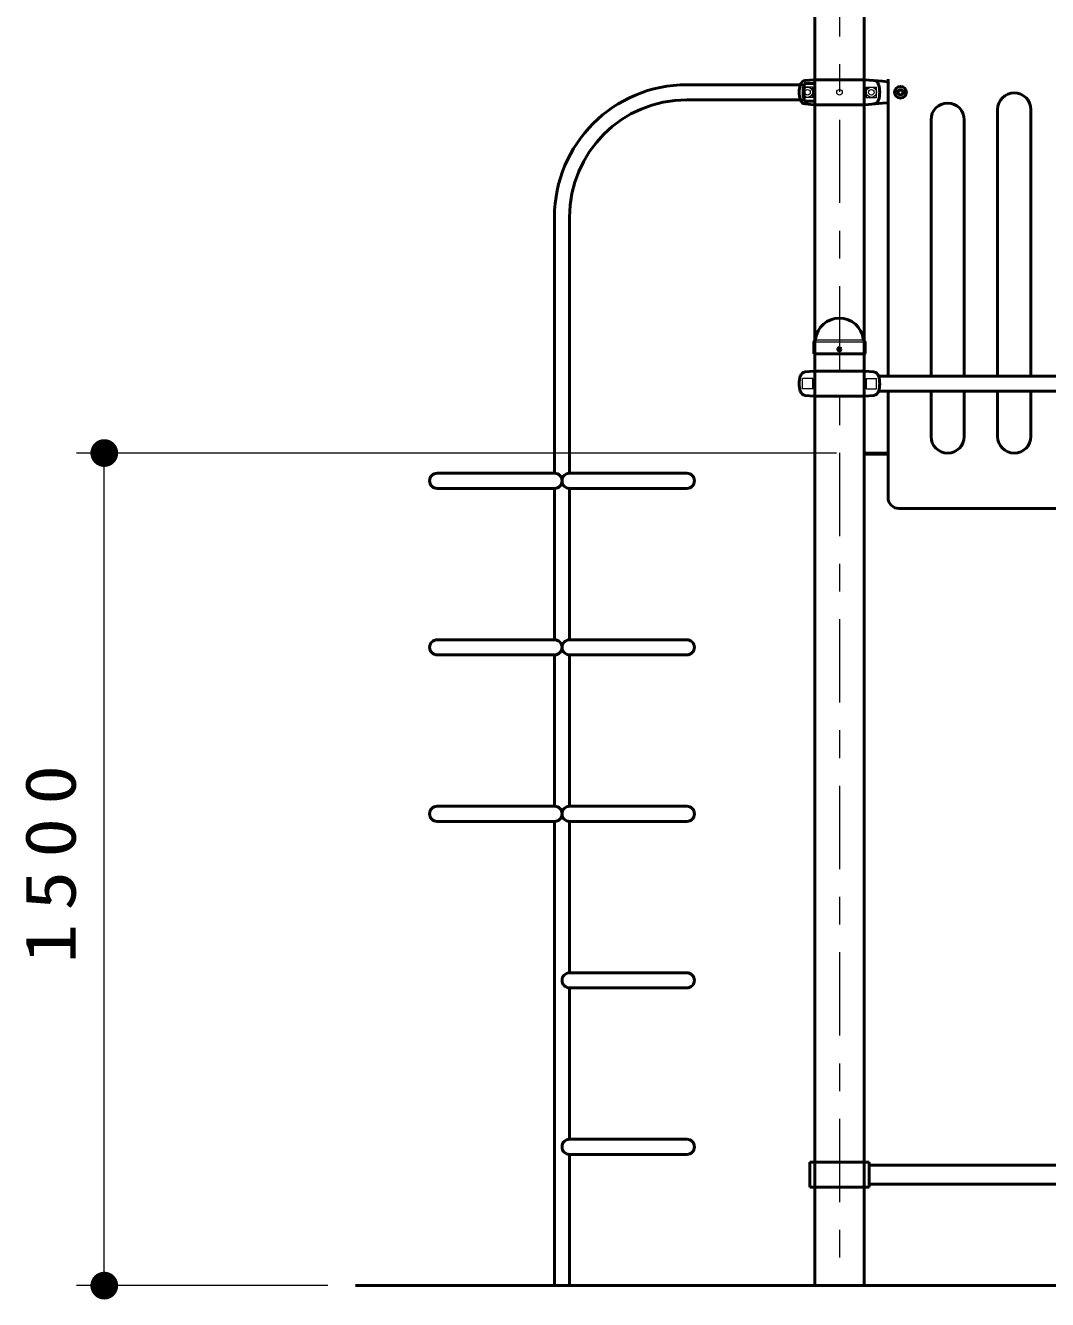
# Model space of a CAD drawing. Units: millimetres on the paper, scale 1:50. Extents: x -385 to 0, y -594 to 267.
# Drawn here: x -160.81 to -123.97, y -129.52 to -83.61 of the extents above; entities that cross this region are included whole.
import ezdxf

# ---------------------------------------------------------------- set-up
doc = ezdxf.new("R2010")
doc.units = ezdxf.units.MM
doc.linetypes.add('USER1', pattern=[4.5, 2.5, -2])
doc.linetypes.add('USER2', pattern=[6, 3, -1, 1, -1])
doc.layers.add('LY_1', color=140, linetype='Continuous', lineweight=50)
doc.styles.add('ＭＳ ゴシック', font='')
doc.styles.get('ＭＳ ゴシック').set_extended_font_data('MS Gothic')

# ---------------------------------------------------------------- blocks, each defined once
blk = doc.blocks.new('filled_dot')
at = {"color": 0, "linetype": 'Continuous', "lineweight": -2, "const_width": 1.25}
blk.add_lwpolyline([(-0.625, 0, 1), (0.625, 0, 1)], format="xyb", close=True, dxfattribs=at)

msp = doc.modelspace()

# ---------------------------------------------------------------- linework, layer by layer
at = {"layer": 'LY_1', "color": 7, "linetype": 'USER2', "lineweight": 13}
msp.add_line((-131.465, -69.011), (-131.465, -129.021), dxfattribs=at)
at = {"layer": 'LY_1'}
for p, q in [((-132.356, -70.721), (-132.356, -99.034)), ((-130.574, -70.721), (-130.574, -99.034)), ((-136.965, -85.749), (-132.737, -85.749)), ((-132.737, -85.701), (-132.356, -85.701)), ((-132.737, -85.701), (-132.356, -85.701)), ((-132.737, -85.701), (-132.737, -86.341)), ((-132.737, -85.701), (-132.737, -86.341)), ((-132.385, -85.571), (-132.7, -85.599)), ((-132.385, -85.571), (-130.544, -85.571)), ((-130.545, -85.571), (-129.915, -85.626)), ((-129.915, -85.626), (-129.715, -85.641)), ((-129.715, -96.249), (-129.715, -85.548)), ((-136.965, -86.293), (-132.737, -86.293)), ((-129.345, -85.975), (-129.265, -85.929)), ((-129.345, -85.975), (-129.345, -86.067)), ((-129.345, -86.067), (-129.265, -86.114)), ((-129.265, -85.929), (-129.185, -85.975)), ((-129.265, -86.114), (-129.185, -86.067)), ((-129.185, -85.975), (-129.185, -86.067)), ((-132.737, -86.341), (-132.356, -86.341)), ((-132.737, -86.341), (-132.356, -86.341)), ((-132.385, -86.471), (-132.7, -86.444)), ((-132.385, -86.471), (-130.544, -86.471)), ((-130.545, -86.471), (-129.915, -86.416)), ((-129.915, -86.416), (-129.715, -86.401)), ((-125.765, -86.644), (-125.765, -96.249)), ((-124.565, -96.249), (-124.565, -86.644)), ((-128.165, -87.011), (-128.165, -96.249)), ((-126.965, -96.249), (-126.965, -87.011)), ((-141.737, -99.749), (-141.737, -90.521)), ((-141.193, -99.749), (-141.193, -90.521)), ((-132.361, -94.977), (-132.339, -94.955)), ((-130.568, -94.977), (-130.59, -94.955)), ((-132.394, -95.431), (-132.385, -95.034)), ((-132.384, -95.441), (-132.394, -95.431)), ((-132.384, -95.441), (-130.545, -95.441)), ((-132.356, -129.021), (-132.356, -95.431)), ((-130.574, -129.021), (-130.574, -95.441)), ((-130.536, -95.431), (-130.545, -95.441)), ((-130.536, -95.431), (-130.544, -95.034)), ((-132.385, -96.071), (-132.7, -96.099)), ((-132.385, -96.071), (-130.544, -96.071)), ((-130.545, -96.071), (-130.229, -96.099)), ((-130.052, -96.249), (-117.877, -96.249)), ((-130.052, -96.793), (-117.877, -96.793)), ((-129.715, -100.621), (-129.715, -96.793)), ((-128.165, -96.793), (-128.165, -98.421)), ((-126.965, -98.421), (-126.965, -96.793)), ((-125.765, -96.793), (-125.765, -98.421)), ((-124.565, -98.421), (-124.565, -96.793)), ((-132.385, -96.971), (-132.7, -96.944)), ((-132.385, -96.971), (-130.544, -96.971)), ((-130.545, -96.971), (-130.229, -96.944)), ((-130.574, -99.021), (-129.715, -99.021)), ((-130.574, -99.067), (-129.715, -99.067)), ((-145.965, -99.749), (-141.737, -99.749)), ((-141.193, -99.749), (-136.965, -99.749)), ((-145.965, -100.293), (-141.737, -100.293)), ((-141.737, -105.749), (-141.737, -100.293)), ((-141.193, -105.749), (-141.193, -100.293)), ((-141.193, -100.293), (-136.965, -100.293)), ((-132.356, -129.021), (-132.356, -100.971)), ((-130.574, -129.021), (-130.574, -100.971)), ((-129.315, -101.021), (-118.615, -101.021)), ((-141.737, -105.749), (-145.965, -105.749)), ((-141.193, -105.749), (-136.965, -105.749)), ((-141.737, -106.293), (-145.965, -106.293)), ((-141.737, -111.749), (-141.737, -106.293)), ((-141.193, -111.749), (-141.193, -106.293)), ((-141.193, -106.293), (-136.965, -106.293)), ((-145.965, -111.749), (-141.737, -111.749)), ((-141.193, -111.749), (-136.965, -111.749)), ((-145.965, -112.293), (-141.737, -112.293)), ((-141.737, -129.021), (-141.737, -112.293)), ((-141.193, -112.293), (-136.965, -112.293)), ((-141.193, -117.749), (-141.193, -112.293)), ((-141.193, -117.749), (-136.965, -117.749)), ((-141.193, -118.293), (-136.965, -118.293)), ((-141.193, -123.749), (-141.193, -118.293)), ((-141.193, -123.749), (-136.965, -123.749)), ((-141.193, -124.293), (-136.965, -124.293)), ((-141.193, -129.021), (-141.193, -124.293)), ((-132.535, -124.571), (-130.395, -124.571)), ((-132.535, -124.571), (-132.535, -125.471)), ((-130.395, -124.571), (-130.395, -125.471)), ((-130.395, -124.681), (-117.535, -124.681)), ((-132.535, -125.471), (-130.395, -125.471)), ((-130.395, -125.361), (-117.535, -125.361))]:
    msp.add_line(p, q, dxfattribs=at)
at = {"layer": 'LY_1', "color": 7, "lineweight": 13}
for p, q in [((-132.43, -85.836), (-132.8, -85.836)), ((-132.8, -86.206), (-132.8, -85.836)), ((-130.5, -85.836), (-130.13, -85.836)), ((-130.13, -86.206), (-130.13, -85.836)), ((-132.43, -86.206), (-132.8, -86.206)), ((-130.5, -86.206), (-130.13, -86.206)), ((-132.358, -95.011), (-130.571, -95.011)), ((-132.322, -94.941), (-130.61, -94.941)), ((-132.8, -96.706), (-132.8, -96.336)), ((-132.43, -96.336), (-132.8, -96.336)), ((-130.5, -96.336), (-130.13, -96.336)), ((-130.13, -96.706), (-130.13, -96.336)), ((-132.43, -96.706), (-132.8, -96.706)), ((-130.5, -96.706), (-130.13, -96.706)), ((-131.574, -99.021), (-158.965, -99.021)), ((-157.965, -129.021), (-157.965, -99.021)), ((-149.907, -129.021), (-158.965, -129.021))]:
    msp.add_line(p, q, dxfattribs=at)
at = {"layer": 'LY_1', "color": 7}
msp.add_line((-148.907, -129.021), (-46.336, -129.021), dxfattribs=at)
at = {"layer": 'LY_1', "color": 7, "lineweight": 13}
for centre, radius in [((-132.615, -86.021), 0.185), ((-130.315, -86.021), 0.185), ((-129.265, -86.021), 0.24), ((-132.615, -86.021), 0.1), ((-131.465, -86.021), 0.1), ((-130.315, -86.021), 0.1), ((-129.265, -86.021), 0.11)]:
    msp.add_circle(centre, radius, dxfattribs=at)
at = {"layer": 'LY_1'}
for centre, radius in [((-129.265, -86.021), 0.21), ((-131.465, -95.281), 0.06)]:
    msp.add_circle(centre, radius, dxfattribs=at)
at = {"layer": 'LY_1', "color": 7, "linetype": 'USER1', "lineweight": 13}
msp.add_circle((-129.265, -86.021), 0.125, dxfattribs=at)
at = {"layer": 'LY_1'}
for centre, radius, start, end in [((-136.965, -90.521), 4.772, 90, 180), ((-131.915, -86.021), 1, 163.8038, 196.1962), ((-132.683, -85.798), 0.2, 95, 163.8038), ((-130.246, -85.798), 0.2, 16.1962, 85), ((-131.015, -86.021), 1, 343.8037, 16.1962), ((-136.965, -90.521), 4.228, 90, 180), ((-132.683, -86.244), 0.2, 196.1962, 265), ((-130.246, -86.244), 0.2, 275, 343.8037), ((-125.165, -86.644), 0.6, 0, 180), ((-127.565, -87.011), 0.6, 0, 180), ((-131.465, -95.021), 0.864, 90, 173.3676), ((-131.465, -95.021), 0.864, 6.6324, 90), ((-132.302, -95.036), 0.084, 135, 178.996), ((-132.379, -94.915), 0.056, 315, 353.3676), ((-130.551, -94.915), 0.056, 186.6324, 225), ((-130.628, -95.036), 0.084, 1.0039, 45), ((-131.915, -96.521), 1, 163.8038, 196.1962), ((-132.683, -96.298), 0.2, 95, 163.8038), ((-130.246, -96.298), 0.2, 16.1962, 85), ((-131.015, -96.521), 1, 343.8037, 16.1962), ((-132.683, -96.744), 0.2, 196.1962, 265), ((-130.246, -96.744), 0.2, 275, 343.8037), ((-127.565, -98.421), 0.6, 180, 0), ((-125.165, -98.421), 0.6, 180, 0), ((-145.965, -100.021), 0.272, 90, 270), ((-141.737, -100.021), 0.272, 270, 90), ((-141.193, -100.021), 0.272, 90, 270), ((-136.965, -100.021), 0.272, 270, 90), ((-129.315, -100.621), 0.4, 180, 270), ((-145.965, -106.021), 0.272, 90, 270), ((-141.737, -106.021), 0.272, 270, 90), ((-141.193, -106.021), 0.272, 90, 270), ((-136.965, -106.021), 0.272, 270, 90), ((-145.965, -112.021), 0.272, 90, 270), ((-141.737, -112.021), 0.272, 270, 90), ((-141.193, -112.021), 0.272, 90, 270), ((-136.965, -112.021), 0.272, 270, 90), ((-141.193, -118.021), 0.272, 90, 270), ((-136.965, -118.021), 0.272, 270, 90), ((-141.193, -124.021), 0.272, 90, 270), ((-136.965, -124.021), 0.272, 270, 90)]:
    msp.add_arc(centre, radius, start, end, dxfattribs=at)
at = {"layer": 'LY_1', "color": 7, "lineweight": 13}
for centre, start, end in [((-134.99, -86.021), 355.8705, 4.1295), ((-127.939, -86.021), 175.8705, 184.1295), ((-134.99, -96.521), 355.8705, 4.1295), ((-127.939, -96.521), 175.8705, 184.1295)]:
    msp.add_arc(centre, 2.567, start, end, dxfattribs=at)

# ---------------------------------------------------------------- block references
at = {"layer": 'LY_1', "color": 7, "lineweight": 13, "xscale": 0.4, "yscale": 0.4}
for p, rotation in [((-157.965, -99.021), 270), ((-157.965, -129.021), 90)]:
    msp.add_blockref('filled_dot', p, dxfattribs=dict(at, rotation=rotation))

# ---------------------------------------------------------------- texts
at = {"layer": 'LY_1', "color": 7, "insert": (-158.965, -113.6), "char_height": 1.833, "attachment_point": 8, "rotation": 90, "style": 'ＭＳ ゴシック'}
msp.add_mtext('\\T1.33;\\W1.15;1500', dxfattribs=at)

doc.saveas('drawing.dxf')
